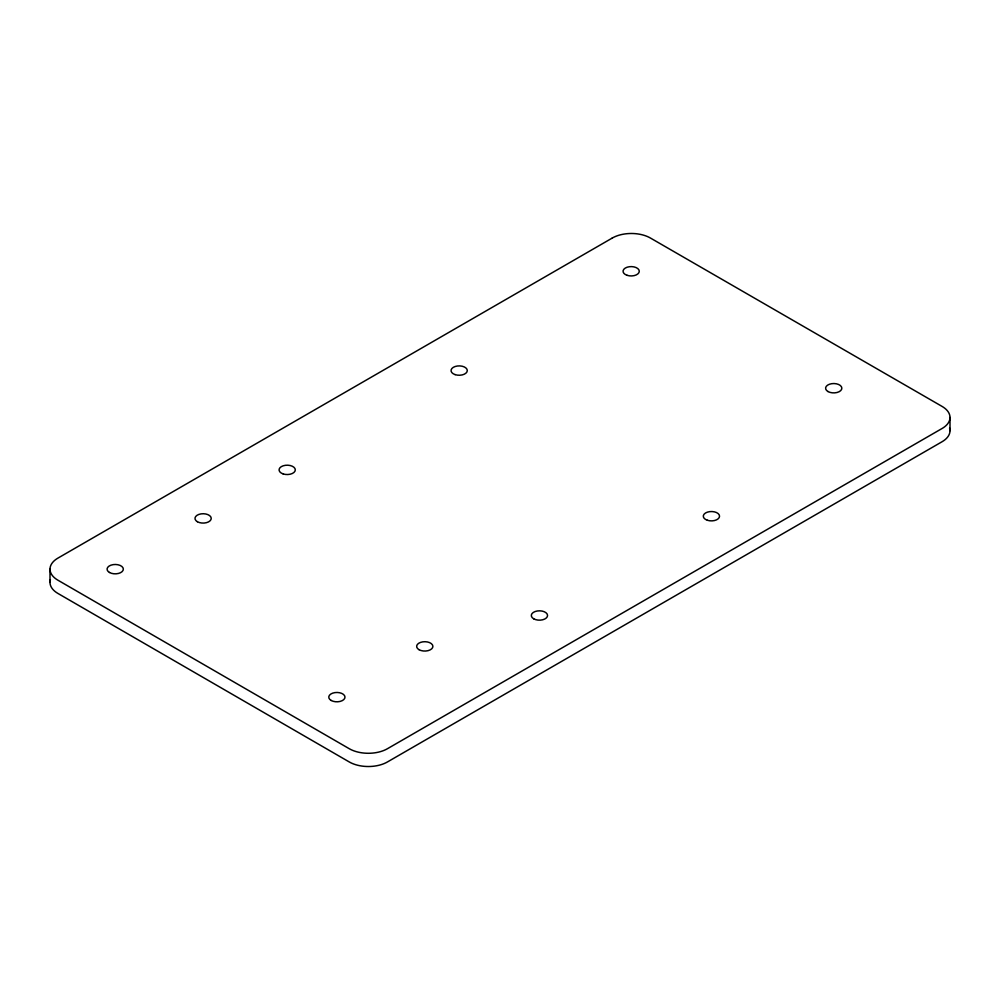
<?xml version="1.0" encoding="UTF-8"?>
<svg xmlns="http://www.w3.org/2000/svg" width="1000" height="1000" viewBox="0 0 1000 1000"><rect width="100%" height="100%" fill="white"/><g stroke="black" fill="none" stroke-linecap="round" stroke-linejoin="round"><path stroke-width="1.5" d="M950 417.463L950 430.7M50 569.15L50 582.388M949.587 427.987A27.025 15.6 0 0 1 942.087 441.725L387.45 761.95A27 15.588 0 0 1 349.237 761.938L57.9 593.425A27.05 15.625 0 0 1 50.412 579.675M612.238 238.062L57.925 558.112A27.05 15.625 0 0 0 57.9 580.188L349.237 748.7A27 15.588 0 0 0 387.45 748.713L942.087 428.488A27.025 15.6 0 0 0 942.087 406.425L650.462 238.05A27.025 15.6 0 0 0 612.238 238.062M627.112 275.325A8.113 4.675 0 0 0 639.275 271.275A8.113 4.675 0 0 0 627.112 267.225A8.113 4.675 0 0 0 627.112 275.325M828 391.538A8.113 4.675 0 0 0 841.562 389.438A8.113 4.675 0 0 0 831.625 383.7A8.113 4.675 0 0 0 828 391.538M707.375 520.262A8.113 4.675 0 0 0 719.538 516.2A8.113 4.675 0 0 0 707.375 512.15A8.113 4.675 0 0 0 707.375 520.262M283.15 473.925A8.113 4.675 0 0 0 295.3 469.862A8.113 4.675 0 0 0 283.15 465.812A8.113 4.675 0 0 0 283.15 473.925M455.125 374.625A8.113 4.675 0 0 0 467.287 370.575A8.113 4.675 0 0 0 455.125 366.512A8.113 4.675 0 0 0 455.125 374.625M533.713 618.812A8.113 4.675 0 0 0 547.275 616.712A8.113 4.675 0 0 0 537.35 610.975A8.113 4.675 0 0 0 533.713 618.812M109.475 572.475A8.113 4.675 0 0 0 123.05 570.375A8.113 4.675 0 0 0 113.112 564.637A8.113 4.675 0 0 0 109.475 572.475M419.05 649.7A8.113 4.675 0 0 0 432.612 647.6A8.113 4.675 0 0 0 422.688 641.862A8.113 4.675 0 0 0 419.05 649.7M331.15 700.45A8.113 4.675 0 0 0 344.712 698.35A8.113 4.675 0 0 0 334.787 692.625A8.113 4.675 0 0 0 331.15 700.45M197.387 521.725A8.113 4.675 0 0 0 210.95 519.625A8.113 4.675 0 0 0 201.012 513.888A8.113 4.675 0 0 0 197.387 521.725"/></g></svg>
